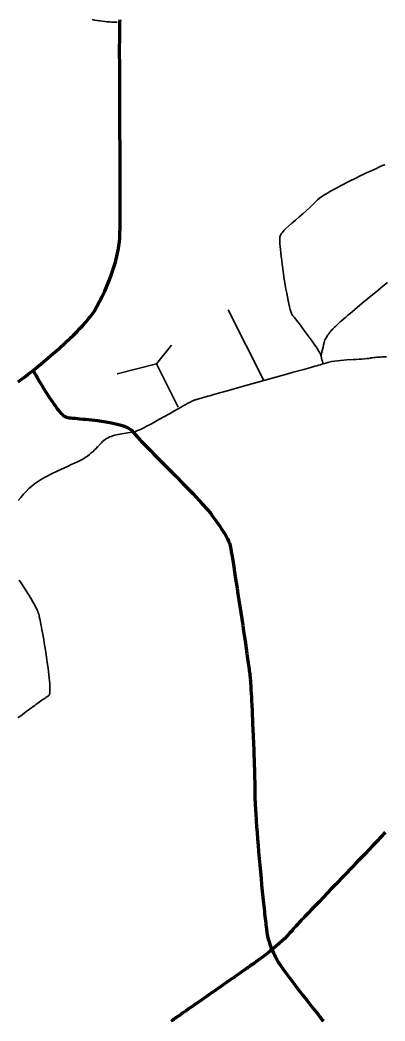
# Model space of a CAD drawing. Header units: inches. Extents: x 23 to 178, y 8 to 179.
# Drawn here: x 69.48 to 81.33, y 47.23 to 79.77 of the extents above; entities that cross this region are included whole.
import ezdxf

# ---------------------------------------------------------------- set-up
doc = ezdxf.new("R2010")
doc.units = ezdxf.units.IN
doc.header["$MEASUREMENT"] = 0
for name, color, linetype in [('Routes 1', 7, 'Continuous'), ('Routes 3', 7, 'Continuous'), ('Routes 4', 7, 'Continuous')]:
    doc.layers.add(name, color=color, linetype=linetype)

msp = doc.modelspace()

# ---------------------------------------------------------------- linework, layer by layer
at = {"layer": 'Routes 1', "color": 7, "lineweight": 158, "true_color": 0xffffff}
msp.add_lwpolyline([(69.415, 68.009), (69.518, 68.086), (69.626, 68.168), (69.739, 68.256), (69.857, 68.349), (69.978, 68.446), (70.227, 68.65), (70.481, 68.865), (70.734, 69.087), (70.979, 69.31), (71.097, 69.421), (71.211, 69.531), (71.32, 69.639), (71.423, 69.745), (71.52, 69.848), (71.61, 69.948), (71.692, 70.044), (71.765, 70.135), (71.83, 70.222), (71.883, 70.303), (71.972, 70.457), (72.06, 70.618), (72.145, 70.786), (72.228, 70.96), (72.308, 71.14), (72.383, 71.324), (72.453, 71.513), (72.517, 71.704), (72.574, 71.899), (72.623, 72.094), (72.664, 72.291), (72.694, 72.488), (72.714, 72.685), (72.72, 72.783), (72.722, 72.832), (72.723, 72.887), (72.725, 72.951), (72.726, 73.024), (72.727, 73.105), (72.727, 73.193), (72.728, 73.289), (72.729, 73.392), (72.729, 73.501), (72.729, 73.617), (72.729, 73.738), (72.73, 73.865), (72.73, 73.998), (72.729, 74.135), (72.729, 74.277), (72.729, 74.423), (72.728, 74.727), (72.727, 75.044), (72.726, 75.37), (72.724, 75.704), (72.723, 76.042), (72.72, 76.721), (72.718, 77.057), (72.717, 77.385), (72.716, 77.705), (72.714, 78.012), (72.714, 78.305), (72.714, 78.444), (72.713, 78.579), (72.713, 78.709), (72.713, 78.834), (72.713, 78.953), (72.714, 79.066), (72.714, 79.172), (72.715, 79.271), (72.715, 79.363), (72.716, 79.448), (72.717, 79.525), (72.718, 79.594), (72.719, 79.654), (72.72, 79.705), (72.724, 79.791)], dxfattribs=at)
at = {"layer": 'Routes 3', "color": 7, "lineweight": 70, "true_color": 0xffffff}
for points in [[(69.899, 68.383), (69.9, 68.381), (69.902, 68.377), (69.906, 68.371), (69.911, 68.362), (69.925, 68.337), (69.944, 68.304), (69.967, 68.263), (69.995, 68.215), (70.026, 68.161), (70.061, 68.101), (70.099, 68.036), (70.14, 67.967), (70.184, 67.895), (70.23, 67.82), (70.326, 67.665), (70.426, 67.509), (70.528, 67.357), (70.578, 67.284), (70.628, 67.215), (70.677, 67.149), (70.724, 67.089), (70.77, 67.034), (70.813, 66.985), (70.854, 66.944), (70.892, 66.91), (70.927, 66.884), (70.959, 66.868), (70.989, 66.86), (71.027, 66.853), (71.074, 66.846), (71.13, 66.839), (71.194, 66.833), (71.265, 66.825), (71.342, 66.818), (71.424, 66.81), (71.511, 66.802), (71.603, 66.793), (71.698, 66.783), (71.795, 66.773), (71.995, 66.749), (72.198, 66.721), (72.396, 66.688), (72.492, 66.669), (72.584, 66.648), (72.673, 66.626), (72.757, 66.603), (72.836, 66.577), (72.909, 66.55), (72.975, 66.52), (73.034, 66.488), (73.084, 66.454), (73.125, 66.418), (73.157, 66.379), (73.174, 66.357), (73.193, 66.333), (73.215, 66.306), (73.24, 66.276), (73.268, 66.244), (73.298, 66.21), (73.331, 66.174), (73.367, 66.135), (73.404, 66.095), (73.444, 66.052), (73.53, 65.962), (73.623, 65.865), (73.722, 65.763), (73.828, 65.655), (73.937, 65.544), (74.051, 65.429), (74.168, 65.311), (74.286, 65.191), (74.526, 64.95), (74.763, 64.709), (74.879, 64.592), (74.991, 64.477), (75.098, 64.366), (75.201, 64.258), (75.298, 64.156), (75.388, 64.06), (75.43, 64.014), (75.47, 63.97), (75.507, 63.928), (75.543, 63.887), (75.576, 63.849), (75.607, 63.813), (75.635, 63.779), (75.66, 63.747), (75.682, 63.718), (75.702, 63.691), (75.734, 63.643), (75.796, 63.553), (75.855, 63.469), (75.911, 63.389), (75.965, 63.314), (76.016, 63.242), (76.064, 63.172), (76.108, 63.104), (76.15, 63.037), (76.187, 62.971), (76.221, 62.903), (76.251, 62.835), (76.277, 62.764), (76.299, 62.69), (76.317, 62.611), (76.322, 62.586), (76.327, 62.556), (76.333, 62.52), (76.341, 62.479), (76.348, 62.433), (76.357, 62.383), (76.366, 62.328), (76.375, 62.269), (76.386, 62.206), (76.396, 62.139), (76.408, 62.069), (76.419, 61.995), (76.432, 61.918), (76.444, 61.838), (76.471, 61.669), (76.499, 61.491), (76.527, 61.304), (76.557, 61.111), (76.588, 60.913), (76.649, 60.509), (76.71, 60.104), (76.74, 59.905), (76.768, 59.711), (76.796, 59.523), (76.822, 59.343), (76.847, 59.173), (76.859, 59.092), (76.87, 59.014), (76.88, 58.938), (76.89, 58.867), (76.9, 58.799), (76.909, 58.734), (76.917, 58.674), (76.924, 58.618), (76.931, 58.566), (76.937, 58.518), (76.943, 58.476), (76.947, 58.438), (76.951, 58.406), (76.954, 58.379), (76.956, 58.356), (76.958, 58.33), (76.96, 58.3), (76.963, 58.267), (76.965, 58.23), (76.968, 58.19), (76.97, 58.146), (76.973, 58.099), (76.976, 58.05), (76.979, 57.997), (76.985, 57.884), (76.992, 57.76), (76.999, 57.628), (77.006, 57.488), (77.013, 57.34), (77.02, 57.187), (77.027, 57.029), (77.034, 56.867), (77.041, 56.702), (77.068, 56.034), (77.074, 55.871), (77.079, 55.71), (77.084, 55.553), (77.089, 55.402), (77.093, 55.258), (77.097, 55.12), (77.1, 54.991), (77.102, 54.871), (77.103, 54.815), (77.104, 54.762), (77.105, 54.712), (77.105, 54.664), (77.105, 54.577), (77.106, 54.529), (77.107, 54.477), (77.109, 54.42), (77.112, 54.359), (77.115, 54.294), (77.118, 54.224), (77.122, 54.151), (77.127, 54.074), (77.132, 53.994), (77.137, 53.911), (77.143, 53.824), (77.149, 53.735), (77.162, 53.549), (77.177, 53.354), (77.193, 53.152), (77.21, 52.944), (77.228, 52.731), (77.266, 52.3), (77.306, 51.87), (77.326, 51.66), (77.346, 51.455), (77.366, 51.256), (77.386, 51.066), (77.404, 50.885), (77.414, 50.799), (77.423, 50.716), (77.432, 50.636), (77.44, 50.56), (77.449, 50.487), (77.457, 50.418), (77.464, 50.353), (77.472, 50.292), (77.479, 50.236), (77.486, 50.184), (77.492, 50.137), (77.498, 50.095), (77.504, 50.058), (77.509, 50.027), (77.514, 50.001), (77.518, 49.981), (77.526, 49.949), (77.542, 49.89), (77.558, 49.834), (77.592, 49.73), (77.629, 49.632), (77.669, 49.537), (77.715, 49.438), (77.74, 49.386), (77.767, 49.331), (77.796, 49.272), (77.812, 49.242), (77.828, 49.209), (77.839, 49.19), (77.852, 49.168), (77.867, 49.144), (77.884, 49.118), (77.923, 49.059), (77.969, 48.993), (78.021, 48.92), (78.078, 48.841), (78.14, 48.757), (78.206, 48.669), (78.275, 48.577), (78.346, 48.482), (78.495, 48.288), (78.646, 48.093), (78.794, 47.903), (78.866, 47.811), (78.934, 47.724), (79, 47.641), (79.061, 47.563), (79.117, 47.492), (79.169, 47.427), (79.214, 47.37), (79.234, 47.345), (79.252, 47.322), (79.269, 47.301), (79.283, 47.283), (79.296, 47.267), (79.306, 47.254), (79.314, 47.244), (79.32, 47.236), (79.324, 47.232), (79.325, 47.23)], [(81.339, 53.359), (81.295, 53.312), (81.25, 53.263), (81.202, 53.212), (81.151, 53.158), (81.099, 53.102), (81.045, 53.045), (80.932, 52.925), (80.812, 52.799), (80.687, 52.667), (80.557, 52.531), (80.423, 52.392), (80.286, 52.249), (80.007, 51.959), (79.727, 51.668), (79.589, 51.524), (79.453, 51.382), (79.32, 51.244), (79.191, 51.109), (79.067, 50.979), (78.949, 50.855), (78.837, 50.737), (78.783, 50.681), (78.732, 50.627), (78.683, 50.575), (78.636, 50.525), (78.591, 50.477), (78.549, 50.431), (78.509, 50.388), (78.472, 50.348), (78.437, 50.31), (78.406, 50.275), (78.377, 50.243), (78.351, 50.214), (78.329, 50.188), (78.309, 50.165), (78.236, 50.08), (78.157, 49.996), (78.074, 49.913), (77.988, 49.831), (77.809, 49.671), (77.718, 49.594), (77.627, 49.521), (77.538, 49.45), (77.451, 49.383), (77.368, 49.319), (77.288, 49.26), (77.214, 49.206), (77.145, 49.156), (77.084, 49.112), (77.056, 49.092), (77.03, 49.074), (77.016, 49.064), (76.999, 49.052), (76.98, 49.038), (76.957, 49.022), (76.932, 49.004), (76.904, 48.985), (76.874, 48.964), (76.841, 48.941), (76.806, 48.916), (76.769, 48.89), (76.689, 48.834), (76.602, 48.772), (76.507, 48.706), (76.407, 48.636), (76.302, 48.563), (76.193, 48.487), (76.081, 48.408), (75.849, 48.246), (75.614, 48.082), (75.382, 47.919), (75.269, 47.841), (75.16, 47.764), (75.054, 47.69), (74.954, 47.62), (74.859, 47.554), (74.77, 47.492), (74.689, 47.435), (74.652, 47.409), (74.616, 47.384), (74.583, 47.361), (74.552, 47.34), (74.524, 47.32), (74.498, 47.302), (74.475, 47.286), (74.455, 47.271), (74.437, 47.259), (74.423, 47.249), (74.411, 47.241), (74.403, 47.235), (74.398, 47.231), (74.396, 47.23)]]:
    msp.add_lwpolyline(points, dxfattribs=at)
at = {"layer": 'Routes 4', "color": 7, "lineweight": 35, "true_color": 0xffffff}
for points in [[(71.816, 79.791), (71.897, 79.773), (72.065, 79.744), (72.232, 79.725), (72.311, 79.718), (72.385, 79.713), (72.452, 79.71), (72.511, 79.707), (72.559, 79.706), (72.596, 79.705), (72.619, 79.705), (72.625, 79.705), (72.627, 79.705)], [(81.332, 75.076), (81.33, 75.075), (81.323, 75.072), (81.313, 75.068), (81.298, 75.061), (81.279, 75.053), (81.257, 75.042), (81.201, 75.018), (81.133, 74.987), (81.054, 74.95), (80.964, 74.909), (80.865, 74.863), (80.758, 74.813), (80.646, 74.76), (80.528, 74.704), (80.407, 74.645), (80.158, 74.522), (79.911, 74.395), (79.791, 74.332), (79.675, 74.269), (79.565, 74.207), (79.462, 74.147), (79.367, 74.089), (79.281, 74.033), (79.206, 73.981), (79.143, 73.932), (79.094, 73.887), (79.058, 73.847), (79.02, 73.805), (78.978, 73.762), (78.883, 73.67), (78.776, 73.574), (78.66, 73.474), (78.541, 73.372), (78.421, 73.27), (78.306, 73.17), (78.198, 73.073), (78.102, 72.981), (78.059, 72.937), (78.021, 72.895), (77.988, 72.856), (77.961, 72.818), (77.939, 72.783), (77.924, 72.75), (77.915, 72.721), (77.913, 72.688), (77.913, 72.639), (77.916, 72.575), (77.921, 72.498), (77.928, 72.409), (77.938, 72.31), (77.95, 72.201), (77.963, 72.084), (77.978, 71.96), (77.995, 71.831), (78.013, 71.698), (78.052, 71.426), (78.095, 71.155), (78.117, 71.023), (78.14, 70.895), (78.163, 70.773), (78.187, 70.658), (78.21, 70.551), (78.233, 70.454), (78.256, 70.368), (78.279, 70.294), (78.3, 70.234), (78.311, 70.21), (78.321, 70.19), (78.342, 70.161), (78.365, 70.133), (78.393, 70.098), (78.425, 70.058), (78.461, 70.012), (78.5, 69.962), (78.542, 69.907), (78.586, 69.849), (78.679, 69.724), (78.776, 69.593), (78.873, 69.459), (78.967, 69.328), (79.053, 69.204), (79.092, 69.146), (79.128, 69.092), (79.161, 69.042), (79.189, 68.996), (79.213, 68.956), (79.232, 68.922), (79.245, 68.895), (79.253, 68.875), (79.257, 68.847), (79.283, 68.731), (79.298, 68.678), (79.312, 68.634), (79.317, 68.618), (79.322, 68.605), (79.324, 68.597), (79.325, 68.594)], [(81.419, 71.246), (81.261, 71.117), (81.097, 70.983), (80.761, 70.706), (80.594, 70.567), (80.432, 70.431), (80.276, 70.301), (80.202, 70.237), (80.13, 70.176), (80.062, 70.118), (79.997, 70.061), (79.935, 70.007), (79.878, 69.957), (79.825, 69.909), (79.776, 69.865), (79.733, 69.825), (79.695, 69.789), (79.663, 69.757), (79.636, 69.73), (79.616, 69.707), (79.598, 69.686), (79.564, 69.645), (79.534, 69.607), (79.506, 69.571), (79.481, 69.538), (79.46, 69.506), (79.44, 69.476), (79.408, 69.422), (79.384, 69.374), (79.366, 69.331), (79.353, 69.291), (79.335, 69.217), (79.32, 69.143), (79.302, 69.066), (79.285, 68.992), (79.277, 68.958), (79.269, 68.929), (79.263, 68.904), (79.258, 68.885), (79.255, 68.873), (79.254, 68.869)], [(76.24, 70.352), (77.394, 68.053)], [(72.627, 68.267), (73.907, 68.594), (74.396, 69.206)], [(81.38, 68.827), (81.312, 68.823), (81.246, 68.82), (81.183, 68.816), (81.123, 68.812), (81.067, 68.808), (81.015, 68.804), (80.968, 68.8), (80.926, 68.795), (80.889, 68.79), (80.859, 68.785), (80.804, 68.774), (80.772, 68.77), (80.739, 68.766), (80.664, 68.758), (80.581, 68.752), (80.491, 68.747), (80.396, 68.742), (80.297, 68.737), (80.091, 68.725), (79.885, 68.708), (79.785, 68.697), (79.689, 68.683), (79.598, 68.667), (79.513, 68.647), (79.494, 68.641), (79.471, 68.635), (79.443, 68.627), (79.41, 68.618), (79.373, 68.607), (79.33, 68.595), (79.284, 68.582), (79.233, 68.568), (79.178, 68.552), (79.119, 68.536), (79.056, 68.518), (78.99, 68.499), (78.92, 68.48), (78.847, 68.46), (78.772, 68.438), (78.693, 68.416), (78.612, 68.393), (78.528, 68.37), (78.354, 68.321), (78.172, 68.27), (77.985, 68.218), (77.792, 68.164), (77.596, 68.109), (77.2, 67.998), (77.003, 67.943), (76.809, 67.888), (76.618, 67.835), (76.433, 67.783), (76.254, 67.733), (76.084, 67.685), (76.003, 67.662), (75.924, 67.64), (75.848, 67.619), (75.775, 67.598), (75.705, 67.578), (75.639, 67.56), (75.576, 67.542), (75.516, 67.525), (75.461, 67.509), (75.409, 67.495), (75.362, 67.481), (75.32, 67.469), (75.282, 67.458), (75.248, 67.449), (75.22, 67.441), (75.197, 67.434), (75.179, 67.429), (75.165, 67.424), (75.13, 67.411), (75.089, 67.393), (75.041, 67.37), (74.988, 67.343), (74.93, 67.313), (74.866, 67.279), (74.799, 67.242), (74.727, 67.202), (74.653, 67.16), (74.575, 67.116), (74.495, 67.07), (74.33, 66.975), (73.99, 66.782), (73.824, 66.69), (73.744, 66.646), (73.666, 66.605), (73.59, 66.565), (73.518, 66.529), (73.45, 66.496), (73.386, 66.466), (73.326, 66.44), (73.272, 66.418), (73.223, 66.401), (73.18, 66.389), (73.144, 66.382), (73.11, 66.377), (73.041, 66.366), (72.909, 66.346), (72.781, 66.325), (72.659, 66.301), (72.544, 66.273), (72.489, 66.257), (72.436, 66.238), (72.385, 66.218), (72.336, 66.195), (72.289, 66.169), (72.244, 66.141), (72.201, 66.108), (72.159, 66.072), (72.118, 66.032), (72.077, 65.989), (72.035, 65.944), (71.991, 65.897), (71.946, 65.848), (71.898, 65.798), (71.847, 65.748), (71.792, 65.698), (71.732, 65.647), (71.667, 65.598), (71.596, 65.549), (71.519, 65.502), (71.434, 65.457), (71.342, 65.411), (71.245, 65.365), (71.142, 65.318), (71.036, 65.269), (70.926, 65.22), (70.7, 65.116), (70.473, 65.006), (70.361, 64.948), (70.252, 64.887), (70.146, 64.824), (70.044, 64.759), (69.948, 64.69), (69.857, 64.618), (69.766, 64.538), (69.675, 64.45), (69.585, 64.355), (69.498, 64.254), (69.413, 64.149)], [(73.907, 68.594), (74.612, 67.183)], [(69.45, 61.568), (69.527, 61.456), (69.604, 61.339), (69.756, 61.098), (69.828, 60.978), (69.894, 60.861), (69.955, 60.748), (69.982, 60.694), (70.007, 60.641), (70.029, 60.591), (70.05, 60.543), (70.067, 60.498), (70.082, 60.456), (70.093, 60.416), (70.102, 60.377), (70.107, 60.354), (70.113, 60.328), (70.119, 60.3), (70.125, 60.269), (70.139, 60.201), (70.154, 60.123), (70.17, 60.038), (70.188, 59.945), (70.206, 59.847), (70.225, 59.743), (70.244, 59.635), (70.263, 59.522), (70.302, 59.291), (70.339, 59.054), (70.373, 58.82), (70.388, 58.706), (70.403, 58.594), (70.415, 58.487), (70.426, 58.384), (70.435, 58.287), (70.442, 58.197), (70.447, 58.114), (70.449, 58.038), (70.449, 58.004), (70.448, 57.972), (70.447, 57.942), (70.445, 57.915), (70.442, 57.891), (70.438, 57.87), (70.434, 57.851), (70.429, 57.835), (70.423, 57.822), (70.416, 57.813), (70.408, 57.807), (70.397, 57.801), (70.383, 57.792), (70.365, 57.781), (70.343, 57.766), (70.318, 57.749), (70.289, 57.73), (70.257, 57.708), (70.222, 57.683), (70.184, 57.656), (70.143, 57.627), (70.099, 57.596), (70.053, 57.563), (70.004, 57.528), (69.952, 57.491), (69.899, 57.452), (69.844, 57.412), (69.786, 57.37), (69.666, 57.282), (69.54, 57.189), (69.409, 57.092)]]:
    msp.add_lwpolyline(points, dxfattribs=at)

doc.saveas('drawing.dxf')
